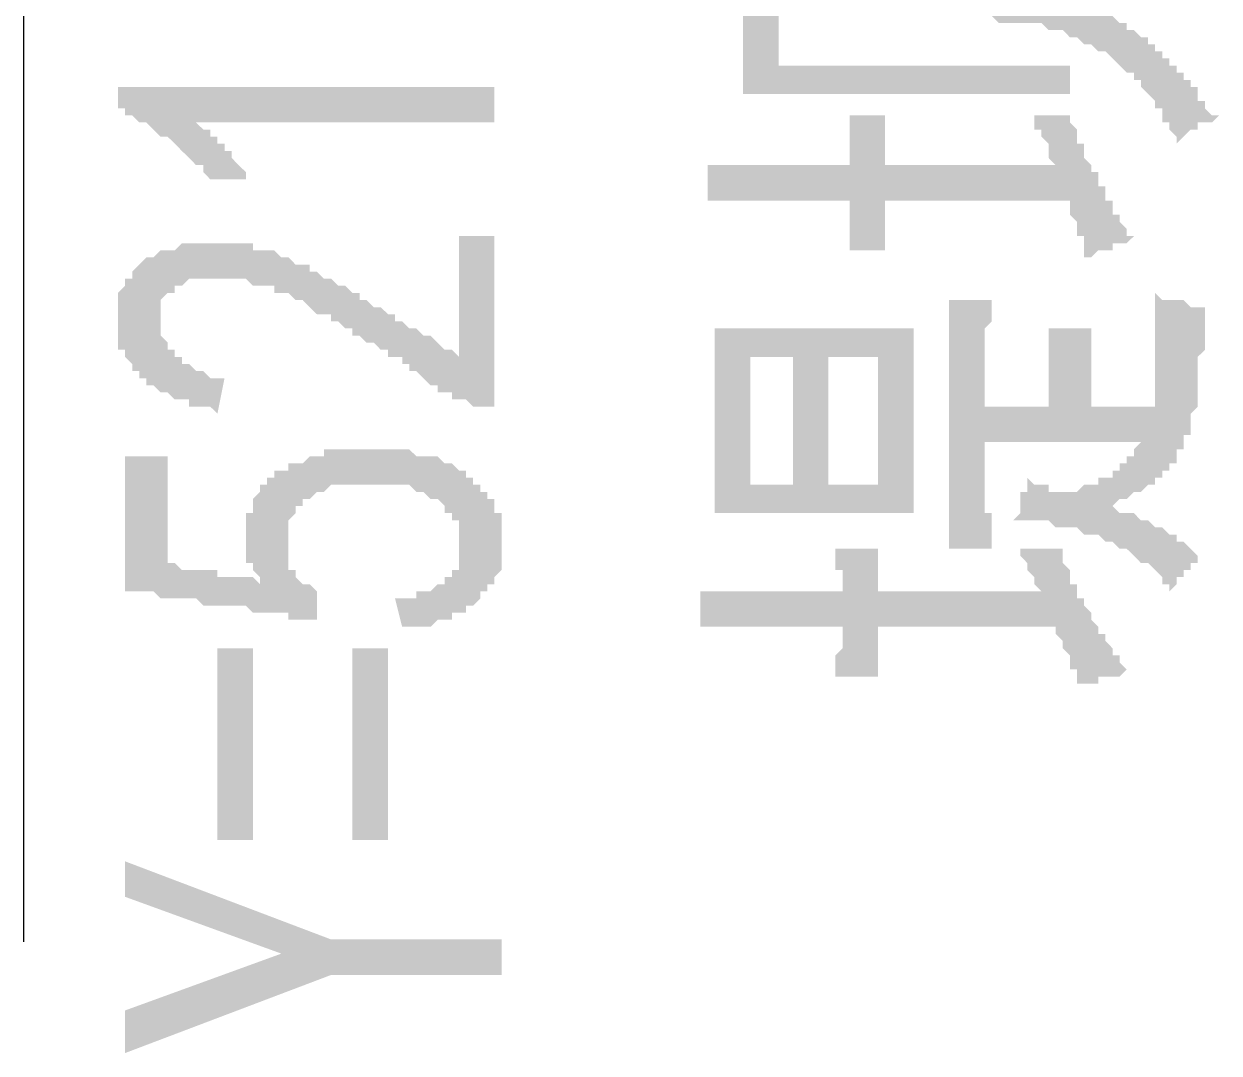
# Model space of a CAD drawing. Header units: millimetres. Extents: x 6156 to 7119, y 3162 to 3647.
# Drawn here: x 6789.96 to 6800.64, y 3467.26 to 3476.46 of the extents above; entities that cross this region are included whole.
import ezdxf

# ---------------------------------------------------------------- set-up
doc = ezdxf.new("R2010")
doc.units = ezdxf.units.MM
doc.layers.add('图层1', color=7, linetype='Continuous')

msp = doc.modelspace()

# ---------------------------------------------------------------- hatches: boundary and pattern name
at = {"layer": '图层1', "transparency": 33554559}
h = msp.add_hatch(color=256, dxfattribs=at)
h.paths.add_polyline_path([(6796.383, 3477.55), (6796.383, 3477.55), (6796.447, 3477.55), (6796.447, 3477.55), (6796.51, 3477.55), (6796.51, 3477.55), (6796.51, 3477.55), (6796.574, 3477.55), (6796.637, 3477.55), (6796.637, 3477.55), (6796.701, 3477.55), (6796.701, 3477.55), (6796.764, 3477.55), (6796.828, 3477.55), (6796.891, 3477.55), (6796.891, 3477.55), (6796.955, 3477.55), (6797.018, 3477.55), (6797.082, 3477.55), (6797.145, 3477.55), (6797.209, 3477.55), (6797.272, 3477.55), (6797.336, 3477.55), (6797.399, 3477.55), (6797.463, 3477.55), (6797.526, 3477.55), (6797.59, 3477.55), (6797.717, 3477.55), (6797.78, 3477.55), (6797.844, 3477.55), (6797.907, 3477.55), (6797.971, 3477.55), (6798.034, 3477.55), (6798.098, 3477.55), (6798.161, 3477.55), (6798.225, 3477.55), (6798.288, 3477.55), (6798.352, 3477.55), (6798.415, 3477.55), (6798.479, 3477.55), (6798.542, 3477.55), (6798.606, 3477.55), (6798.669, 3477.55), (6798.733, 3477.55), (6798.733, 3477.55), (6798.796, 3477.55), (6798.86, 3477.55), (6798.923, 3477.55), (6798.923, 3477.55), (6798.987, 3477.55), (6799.05, 3477.55), (6799.05, 3477.55), (6799.114, 3477.55), (6799.114, 3477.55), (6799.177, 3477.55), (6799.241, 3477.55), (6799.241, 3477.55), (6799.304, 3477.55), (6799.304, 3477.55), (6799.304, 3477.55), (6799.304, 3477.55), (6799.304, 3477.296), (6796.701, 3477.296), (6796.701, 3476.089), (6799.304, 3476.089), (6799.304, 3475.835), (6799.304, 3475.835), (6799.241, 3475.835), (6799.241, 3475.835), (6799.177, 3475.835), (6799.177, 3475.835), (6799.114, 3475.835), (6799.05, 3475.835), (6799.05, 3475.835), (6798.987, 3475.835), (6798.923, 3475.835), (6798.923, 3475.835), (6798.86, 3475.835), (6798.796, 3475.835), (6798.796, 3475.835), (6798.733, 3475.835), (6798.669, 3475.835), (6798.606, 3475.835), (6798.542, 3475.835), (6798.479, 3475.835), (6798.479, 3475.835), (6798.415, 3475.835), (6798.352, 3475.835), (6798.288, 3475.835), (6798.225, 3475.835), (6798.161, 3475.835), (6798.098, 3475.835), (6798.034, 3475.835), (6797.971, 3475.835), (6797.907, 3475.835), (6797.78, 3475.835), (6797.78, 3475.835), (6797.717, 3475.835), (6797.653, 3475.835), (6797.59, 3475.835), (6797.526, 3475.835), (6797.463, 3475.835), (6797.399, 3475.835), (6797.336, 3475.835), (6797.272, 3475.835), (6797.209, 3475.835), (6797.145, 3475.835), (6797.082, 3475.835), (6797.018, 3475.835), (6796.955, 3475.835), (6796.891, 3475.835), (6796.828, 3475.835), (6796.828, 3475.835), (6796.764, 3475.835), (6796.701, 3475.835), (6796.701, 3475.835), (6796.637, 3475.835), (6796.574, 3475.835), (6796.574, 3475.835), (6796.51, 3475.835), (6796.51, 3475.835), (6796.447, 3475.835), (6796.447, 3475.835), (6796.383, 3475.835), (6796.383, 3475.835), (6796.383, 3475.835), (6796.383, 3477.55)], flags=0)
h.paths.add_polyline_path([(6796.701, 3474.883), (6796.637, 3474.883), (6796.574, 3474.883), (6796.51, 3474.883), (6796.447, 3474.883), (6796.447, 3474.883), (6796.383, 3474.883), (6796.32, 3474.883), (6796.256, 3474.883), (6796.193, 3474.883), (6796.193, 3474.883), (6796.129, 3474.883), (6796.066, 3474.883), (6796.066, 3474.883), (6796.066, 3475.2), (6796.129, 3475.2), (6796.193, 3475.2), (6796.193, 3475.2), (6796.256, 3475.2), (6796.32, 3475.2), (6796.383, 3475.2), (6796.447, 3475.2), (6796.447, 3475.2), (6796.51, 3475.2), (6796.574, 3475.2), (6796.637, 3475.2), (6796.701, 3475.2), (6796.701, 3475.2), (6797.336, 3475.2), (6797.336, 3475.2), (6797.336, 3475.264), (6797.336, 3475.327), (6797.336, 3475.327), (6797.336, 3475.391), (6797.336, 3475.391), (6797.336, 3475.454), (6797.336, 3475.518), (6797.336, 3475.518), (6797.336, 3475.581), (6797.336, 3475.581), (6797.336, 3475.645), (6797.336, 3475.645), (6797.653, 3475.645), (6797.653, 3475.581), (6797.653, 3475.581), (6797.653, 3475.518), (6797.653, 3475.518), (6797.653, 3475.454), (6797.653, 3475.454), (6797.653, 3475.391), (6797.653, 3475.327), (6797.653, 3475.327), (6797.653, 3475.264), (6797.653, 3475.264), (6797.653, 3475.2), (6797.653, 3475.2), (6799.177, 3475.2), (6799.177, 3475.2), (6799.114, 3475.264), (6799.114, 3475.264), (6799.114, 3475.327), (6799.114, 3475.327), (6799.114, 3475.391), (6799.05, 3475.454), (6799.05, 3475.454), (6799.05, 3475.518), (6798.987, 3475.518), (6798.987, 3475.581), (6798.987, 3475.581), (6798.987, 3475.645), (6798.987, 3475.645), (6798.987, 3475.645), (6799.05, 3475.645), (6799.114, 3475.645), (6799.177, 3475.645), (6799.177, 3475.645), (6799.241, 3475.645), (6799.241, 3475.645), (6799.304, 3475.645), (6799.304, 3475.645), (6799.304, 3475.581), (6799.304, 3475.581), (6799.368, 3475.518), (6799.368, 3475.518), (6799.368, 3475.454), (6799.368, 3475.391), (6799.431, 3475.391), (6799.431, 3475.327), (6799.431, 3475.327), (6799.431, 3475.264), (6799.495, 3475.2), (6799.495, 3475.2), (6799.495, 3475.137), (6799.558, 3475.137), (6799.558, 3475.073), (6799.558, 3475.01), (6799.622, 3475.01), (6799.622, 3474.946), (6799.622, 3474.883), (6799.685, 3474.883), (6799.685, 3474.819), (6799.685, 3474.819), (6799.685, 3474.756), (6799.749, 3474.756), (6799.749, 3474.692), (6799.749, 3474.692), (6799.812, 3474.629), (6799.812, 3474.629), (6799.812, 3474.565), (6799.876, 3474.565), (6799.876, 3474.565), (6799.812, 3474.502), (6799.749, 3474.502), (6799.685, 3474.502), (6799.685, 3474.438), (6799.622, 3474.438), (6799.558, 3474.438), (6799.558, 3474.438), (6799.495, 3474.375), (6799.431, 3474.375), (6799.431, 3474.375), (6799.431, 3474.438), (6799.431, 3474.438), (6799.431, 3474.502), (6799.431, 3474.502), (6799.431, 3474.565), (6799.368, 3474.565), (6799.368, 3474.629), (6799.368, 3474.629), (6799.368, 3474.692), (6799.368, 3474.692), (6799.304, 3474.756), (6799.304, 3474.819), (6799.304, 3474.819), (6799.304, 3474.883), (6799.241, 3474.883), (6797.653, 3474.883), (6797.653, 3474.883), (6797.653, 3474.819), (6797.653, 3474.756), (6797.653, 3474.756), (6797.653, 3474.692), (6797.653, 3474.692), (6797.653, 3474.629), (6797.653, 3474.565), (6797.653, 3474.565), (6797.653, 3474.502), (6797.653, 3474.502), (6797.653, 3474.438), (6797.653, 3474.438), (6797.336, 3474.438), (6797.336, 3474.502), (6797.336, 3474.502), (6797.336, 3474.565), (6797.336, 3474.565), (6797.336, 3474.629), (6797.336, 3474.692), (6797.336, 3474.692), (6797.336, 3474.756), (6797.336, 3474.756), (6797.336, 3474.819), (6797.336, 3474.883), (6797.336, 3474.883), (6797.336, 3474.883)], flags=0)
h.paths.add_polyline_path([(6797.145, 3476.851), (6797.209, 3476.851), (6797.272, 3476.851), (6797.272, 3476.851), (6797.336, 3476.851), (6797.336, 3476.851), (6797.399, 3476.851), (6797.463, 3476.851), (6797.526, 3476.851), (6797.526, 3476.788), (6797.59, 3476.788), (6797.653, 3476.788), (6797.717, 3476.788), (6797.78, 3476.788), (6797.844, 3476.788), (6797.907, 3476.788), (6797.907, 3476.788), (6797.971, 3476.788), (6798.034, 3476.788), (6798.098, 3476.788), (6798.161, 3476.788), (6798.225, 3476.788), (6798.225, 3476.788), (6798.288, 3476.788), (6798.352, 3476.788), (6798.415, 3476.788), (6798.479, 3476.788), (6798.542, 3476.788), (6798.542, 3476.788), (6798.606, 3476.788), (6798.669, 3476.788), (6798.733, 3476.724), (6798.796, 3476.724), (6798.796, 3476.724), (6798.86, 3476.724), (6798.923, 3476.724), (6798.987, 3476.724), (6798.987, 3476.724), (6799.05, 3476.724), (6799.114, 3476.724), (6799.114, 3476.724), (6799.177, 3476.661), (6799.241, 3476.661), (6799.304, 3476.661), (6799.304, 3476.661), (6799.368, 3476.661), (6799.431, 3476.597), (6799.495, 3476.597), (6799.495, 3476.597), (6799.558, 3476.597), (6799.622, 3476.534), (6799.622, 3476.534), (6799.685, 3476.534), (6799.749, 3476.47), (6799.749, 3476.47), (6799.812, 3476.47), (6799.812, 3476.407), (6799.876, 3476.407), (6799.876, 3476.407), (6799.939, 3476.343), (6799.939, 3476.343), (6800.003, 3476.343), (6800.003, 3476.28), (6800.003, 3476.28), (6800.066, 3476.28), (6800.066, 3476.216), (6800.13, 3476.216), (6800.13, 3476.216), (6800.13, 3476.153), (6800.193, 3476.153), (6800.193, 3476.089), (6800.257, 3476.089), (6800.257, 3476.026), (6800.32, 3476.026), (6800.32, 3475.962), (6800.384, 3475.962), (6800.384, 3475.899), (6800.447, 3475.899), (6800.447, 3475.835), (6800.447, 3475.772), (6800.511, 3475.772), (6800.511, 3475.708), (6800.574, 3475.645), (6800.574, 3475.645), (6800.638, 3475.645), (6800.574, 3475.581), (6800.511, 3475.581), (6800.447, 3475.581), (6800.447, 3475.518), (6800.384, 3475.518), (6800.384, 3475.518), (6800.32, 3475.454), (6800.32, 3475.454), (6800.257, 3475.391), (6800.257, 3475.391), (6800.257, 3475.454), (6800.193, 3475.518), (6800.193, 3475.518), (6800.193, 3475.581), (6800.13, 3475.581), (6800.13, 3475.645), (6800.13, 3475.708), (6800.066, 3475.708), (6800.066, 3475.772), (6800.066, 3475.772), (6800.003, 3475.835), (6800.003, 3475.835), (6799.939, 3475.899), (6799.939, 3475.899), (6799.939, 3475.962), (6799.876, 3475.962), (6799.876, 3476.026), (6799.812, 3476.026), (6799.812, 3476.026), (6799.749, 3476.089), (6799.749, 3476.089), (6799.749, 3476.089), (6799.685, 3476.153), (6799.685, 3476.153), (6799.622, 3476.216), (6799.622, 3476.216), (6799.558, 3476.216), (6799.495, 3476.28), (6799.495, 3476.28), (6799.431, 3476.28), (6799.368, 3476.343), (6799.368, 3476.343), (6799.304, 3476.343), (6799.241, 3476.407), (6799.241, 3476.407), (6799.177, 3476.407), (6799.114, 3476.407), (6799.114, 3476.407), (6799.05, 3476.47), (6798.987, 3476.47), (6798.987, 3476.47), (6798.923, 3476.47), (6798.86, 3476.47), (6798.86, 3476.47), (6798.796, 3476.47), (6798.733, 3476.47), (6798.669, 3476.47), (6798.606, 3476.534), (6798.606, 3476.534), (6798.542, 3476.534), (6798.479, 3476.534), (6798.415, 3476.534), (6798.415, 3476.534), (6798.352, 3476.534), (6798.288, 3476.534), (6798.225, 3476.534), (6798.161, 3476.534), (6798.161, 3476.534), (6798.098, 3476.534), (6798.034, 3476.534), (6797.971, 3476.534), (6797.971, 3476.534), (6797.907, 3476.534), (6797.844, 3476.534), (6797.78, 3476.534), (6797.78, 3476.534), (6797.717, 3476.534), (6797.653, 3476.534), (6797.59, 3476.534), (6797.526, 3476.534), (6797.526, 3476.534), (6797.463, 3476.534), (6797.399, 3476.534), (6797.336, 3476.534), (6797.272, 3476.534), (6797.272, 3476.534), (6797.209, 3476.534), (6797.145, 3476.534), (6797.082, 3476.534), (6797.145, 3476.597), (6797.145, 3476.597), (6797.145, 3476.661), (6797.145, 3476.661), (6797.145, 3476.724), (6797.145, 3476.724), (6797.145, 3476.788), (6797.145, 3476.851), (6797.145, 3476.851)], flags=0)
h.paths.add_polyline_path([(6799.241, 3476.978), (6799.304, 3476.978), (6799.368, 3477.042), (6799.431, 3477.042), (6799.431, 3477.105), (6799.495, 3477.169), (6799.558, 3477.169), (6799.558, 3477.232), (6799.622, 3477.232), (6799.685, 3477.296), (6799.685, 3477.296), (6799.749, 3477.359), (6799.812, 3477.359), (6799.812, 3477.423), (6799.876, 3477.423), (6799.876, 3477.486), (6799.939, 3477.486), (6799.939, 3477.55), (6800.003, 3477.55), (6800.003, 3477.55), (6800.066, 3477.613), (6800.066, 3477.613), (6800.13, 3477.613), (6800.13, 3477.677), (6800.13, 3477.677), (6800.193, 3477.677), (6800.193, 3477.74), (6800.257, 3477.74), (6800.257, 3477.74), (6800.257, 3477.804), (6800.32, 3477.804), (6800.32, 3477.804), (6800.32, 3477.74), (6800.384, 3477.74), (6800.384, 3477.677), (6800.447, 3477.677), (6800.447, 3477.677), (6800.511, 3477.613), (6800.511, 3477.613), (6800.574, 3477.55), (6800.574, 3477.55), (6800.638, 3477.55), (6800.574, 3477.55), (6800.511, 3477.486), (6800.511, 3477.486), (6800.447, 3477.423), (6800.447, 3477.423), (6800.384, 3477.423), (6800.32, 3477.359), (6800.32, 3477.359), (6800.257, 3477.359), (6800.257, 3477.296), (6800.193, 3477.296), (6800.193, 3477.232), (6800.13, 3477.232), (6800.066, 3477.232), (6800.066, 3477.169), (6800.003, 3477.169), (6800.003, 3477.105), (6799.939, 3477.105), (6799.939, 3477.042), (6799.876, 3477.042), (6799.812, 3477.042), (6799.812, 3476.978), (6799.749, 3476.978), (6799.749, 3476.915), (6799.685, 3476.915), (6799.685, 3476.851), (6799.622, 3476.851), (6799.622, 3476.851), (6799.558, 3476.788), (6799.558, 3476.788), (6799.495, 3476.788), (6799.495, 3476.851), (6799.431, 3476.851), (6799.431, 3476.851), (6799.368, 3476.915), (6799.304, 3476.915), (6799.304, 3476.978), (6799.241, 3476.978)], flags=0)
for points in [[(6791.494, 3475.581), (6791.494, 3475.581), (6791.558, 3475.518), (6791.558, 3475.518), (6791.621, 3475.518), (6791.621, 3475.454), (6791.685, 3475.454), (6791.685, 3475.391), (6791.748, 3475.391), (6791.748, 3475.327), (6791.812, 3475.327), (6791.812, 3475.264), (6791.812, 3475.264), (6791.875, 3475.2), (6791.875, 3475.2), (6791.939, 3475.137), (6791.939, 3475.137), (6791.939, 3475.073), (6791.621, 3475.073), (6791.558, 3475.137), (6791.558, 3475.2), (6791.494, 3475.2), (6791.494, 3475.2), (6791.431, 3475.264), (6791.431, 3475.264), (6791.367, 3475.327), (6791.367, 3475.327), (6791.304, 3475.391), (6791.304, 3475.391), (6791.24, 3475.454), (6791.177, 3475.454), (6791.177, 3475.454), (6791.113, 3475.518), (6791.113, 3475.518), (6791.05, 3475.581), (6791.05, 3475.581), (6790.986, 3475.581), (6790.923, 3475.645), (6790.923, 3475.645), (6790.859, 3475.645), (6790.859, 3475.708), (6790.796, 3475.708), (6790.796, 3475.899), (6794.161, 3475.899), (6794.161, 3475.581)], [(6794.098, 3473.041), (6794.034, 3473.041), (6794.034, 3473.041), (6793.971, 3473.041), (6793.907, 3473.105), (6793.907, 3473.105), (6793.844, 3473.105), (6793.78, 3473.105), (6793.78, 3473.168), (6793.717, 3473.168), (6793.653, 3473.168), (6793.653, 3473.232), (6793.59, 3473.232), (6793.59, 3473.232), (6793.526, 3473.295), (6793.526, 3473.295), (6793.526, 3473.295), (6793.463, 3473.359), (6793.463, 3473.359), (6793.399, 3473.359), (6793.399, 3473.422), (6793.336, 3473.422), (6793.336, 3473.486), (6793.272, 3473.486), (6793.209, 3473.486), (6793.209, 3473.549), (6793.145, 3473.549), (6793.082, 3473.613), (6793.082, 3473.613), (6793.018, 3473.613), (6792.955, 3473.676), (6792.891, 3473.676), (6792.891, 3473.74), (6792.828, 3473.74), (6792.764, 3473.803), (6792.701, 3473.803), (6792.701, 3473.867), (6792.637, 3473.867), (6792.574, 3473.867), (6792.51, 3473.93), (6792.51, 3473.93), (6792.447, 3473.994), (6792.383, 3473.994), (6792.383, 3473.994), (6792.32, 3474.057), (6792.256, 3474.057), (6792.256, 3474.057), (6792.193, 3474.057), (6792.193, 3474.121), (6792.129, 3474.121), (6792.129, 3474.121), (6792.066, 3474.121), (6792.066, 3474.121), (6792.002, 3474.121), (6791.939, 3474.184), (6791.875, 3474.184), (6791.875, 3474.184), (6791.812, 3474.184), (6791.748, 3474.184), (6791.685, 3474.184), (6791.685, 3474.184), (6791.621, 3474.184), (6791.621, 3474.184), (6791.558, 3474.184), (6791.494, 3474.184), (6791.431, 3474.184), (6791.431, 3474.184), (6791.367, 3474.121), (6791.304, 3474.121), (6791.304, 3474.057), (6791.24, 3474.057), (6791.24, 3474.057), (6791.24, 3474.057), (6791.177, 3473.994), (6791.177, 3473.93), (6791.177, 3473.93), (6791.177, 3473.867), (6791.177, 3473.867), (6791.177, 3473.803), (6791.177, 3473.803), (6791.177, 3473.74), (6791.177, 3473.74), (6791.177, 3473.676), (6791.177, 3473.676), (6791.24, 3473.613), (6791.24, 3473.613), (6791.24, 3473.549), (6791.304, 3473.549), (6791.304, 3473.486), (6791.367, 3473.486), (6791.367, 3473.422), (6791.431, 3473.422), (6791.431, 3473.422), (6791.494, 3473.359), (6791.494, 3473.359), (6791.558, 3473.359), (6791.621, 3473.295), (6791.685, 3473.295), (6791.685, 3473.295), (6791.748, 3473.295), (6791.685, 3472.978), (6791.621, 3473.041), (6791.558, 3473.041), (6791.494, 3473.041), (6791.431, 3473.041), (6791.431, 3473.105), (6791.367, 3473.105), (6791.304, 3473.105), (6791.304, 3473.105), (6791.24, 3473.168), (6791.177, 3473.168), (6791.177, 3473.168), (6791.113, 3473.232), (6791.113, 3473.232), (6791.05, 3473.232), (6791.05, 3473.295), (6790.986, 3473.295), (6790.986, 3473.295), (6790.986, 3473.359), (6790.923, 3473.359), (6790.923, 3473.422), (6790.923, 3473.422), (6790.859, 3473.486), (6790.859, 3473.486), (6790.859, 3473.549), (6790.796, 3473.549), (6790.796, 3473.613), (6790.796, 3473.613), (6790.796, 3473.676), (6790.796, 3473.74), (6790.796, 3473.74), (6790.796, 3473.803), (6790.796, 3473.803), (6790.796, 3473.867), (6790.796, 3473.867), (6790.796, 3473.93), (6790.796, 3473.994), (6790.796, 3473.994), (6790.796, 3473.994), (6790.796, 3474.057), (6790.796, 3474.057), (6790.859, 3474.121), (6790.859, 3474.121), (6790.859, 3474.184), (6790.923, 3474.184), (6790.923, 3474.248), (6790.923, 3474.248), (6790.923, 3474.248), (6790.986, 3474.311), (6790.986, 3474.311), (6791.05, 3474.375), (6791.113, 3474.375), (6791.113, 3474.375), (6791.177, 3474.438), (6791.24, 3474.438), (6791.24, 3474.438), (6791.304, 3474.438), (6791.367, 3474.502), (6791.367, 3474.502), (6791.431, 3474.502), (6791.494, 3474.502), (6791.558, 3474.502), (6791.558, 3474.502), (6791.621, 3474.502), (6791.685, 3474.502), (6791.748, 3474.502), (6791.748, 3474.502), (6791.812, 3474.502), (6791.875, 3474.502), (6791.875, 3474.502), (6791.939, 3474.502), (6792.002, 3474.502), (6792.002, 3474.438), (6792.066, 3474.438), (6792.129, 3474.438), (6792.129, 3474.438), (6792.193, 3474.438), (6792.256, 3474.375), (6792.32, 3474.375), (6792.32, 3474.375), (6792.383, 3474.311), (6792.447, 3474.311), (6792.51, 3474.311), (6792.51, 3474.248), (6792.51, 3474.248), (6792.574, 3474.248), (6792.574, 3474.248), (6792.574, 3474.248), (6792.637, 3474.184), (6792.637, 3474.184), (6792.701, 3474.184), (6792.701, 3474.184), (6792.764, 3474.121), (6792.764, 3474.121), (6792.828, 3474.121), (6792.891, 3474.057), (6792.891, 3474.057), (6792.955, 3474.057), (6792.955, 3473.994), (6793.018, 3473.994), (6793.018, 3473.994), (6793.082, 3473.93), (6793.145, 3473.93), (6793.145, 3473.93), (6793.209, 3473.867), (6793.272, 3473.867), (6793.272, 3473.803), (6793.336, 3473.803), (6793.399, 3473.74), (6793.463, 3473.74), (6793.463, 3473.74), (6793.526, 3473.676), (6793.59, 3473.676), (6793.653, 3473.613), (6793.653, 3473.613), (6793.717, 3473.549), (6793.78, 3473.549), (6793.844, 3473.486), (6793.844, 3473.486), (6793.844, 3474.565), (6794.161, 3474.565), (6794.161, 3473.041)], [(6793.272, 3471.327), (6793.336, 3471.327), (6793.399, 3471.327), (6793.463, 3471.327), (6793.463, 3471.39), (6793.526, 3471.39), (6793.59, 3471.39), (6793.653, 3471.454), (6793.653, 3471.454), (6793.717, 3471.454), (6793.717, 3471.517), (6793.78, 3471.517), (6793.78, 3471.517), (6793.78, 3471.581), (6793.843, 3471.581), (6793.843, 3471.644), (6793.843, 3471.644), (6793.843, 3471.644), (6793.843, 3471.708), (6793.843, 3471.771), (6793.843, 3471.771), (6793.843, 3471.835), (6793.843, 3471.898), (6793.843, 3471.898), (6793.843, 3471.962), (6793.843, 3471.962), (6793.843, 3472.025), (6793.78, 3472.025), (6793.78, 3472.089), (6793.78, 3472.089), (6793.717, 3472.089), (6793.717, 3472.152), (6793.717, 3472.152), (6793.653, 3472.216), (6793.59, 3472.216), (6793.59, 3472.216), (6793.526, 3472.279), (6793.463, 3472.279), (6793.463, 3472.279), (6793.463, 3472.279), (6793.399, 3472.343), (6793.336, 3472.343), (6793.336, 3472.343), (6793.272, 3472.343), (6793.209, 3472.343), (6793.145, 3472.343), (6793.082, 3472.343), (6793.082, 3472.343), (6793.018, 3472.343), (6793.018, 3472.343), (6792.955, 3472.343), (6792.891, 3472.343), (6792.828, 3472.343), (6792.764, 3472.343), (6792.764, 3472.343), (6792.701, 3472.343), (6792.637, 3472.279), (6792.574, 3472.279), (6792.574, 3472.279), (6792.574, 3472.279), (6792.51, 3472.216), (6792.447, 3472.216), (6792.447, 3472.152), (6792.383, 3472.152), (6792.383, 3472.089), (6792.383, 3472.089), (6792.32, 3472.025), (6792.32, 3472.025), (6792.32, 3472.025), (6792.32, 3471.962), (6792.32, 3471.962), (6792.32, 3471.898), (6792.32, 3471.898), (6792.32, 3471.835), (6792.32, 3471.771), (6792.32, 3471.771), (6792.32, 3471.708), (6792.32, 3471.708), (6792.32, 3471.644), (6792.32, 3471.581), (6792.383, 3471.581), (6792.383, 3471.517), (6792.383, 3471.517), (6792.447, 3471.454), (6792.447, 3471.454), (6792.51, 3471.454), (6792.574, 3471.39), (6792.574, 3471.39), (6792.574, 3471.39), (6792.574, 3471.136), (6792.574, 3471.136), (6792.51, 3471.136), (6792.51, 3471.136), (6792.51, 3471.136), (6792.51, 3471.136), (6792.447, 3471.136), (6792.447, 3471.136), (6792.447, 3471.136), (6792.383, 3471.136), (6792.383, 3471.136), (6792.32, 3471.136), (6792.32, 3471.2), (6792.256, 3471.2), (6792.193, 3471.2), (6792.193, 3471.2), (6792.129, 3471.2), (6792.066, 3471.2), (6792.066, 3471.2), (6792.002, 3471.2), (6791.939, 3471.263), (6791.875, 3471.263), (6791.812, 3471.263), (6791.748, 3471.263), (6791.685, 3471.263), (6791.621, 3471.263), (6791.558, 3471.263), (6791.494, 3471.327), (6791.431, 3471.327), (6791.304, 3471.327), (6791.24, 3471.327), (6791.177, 3471.327), (6791.113, 3471.39), (6790.986, 3471.39), (6790.923, 3471.39), (6790.859, 3471.39), (6790.859, 3472.597), (6791.24, 3472.597), (6791.24, 3471.644), (6791.304, 3471.644), (6791.367, 3471.581), (6791.367, 3471.581), (6791.431, 3471.581), (6791.494, 3471.581), (6791.558, 3471.581), (6791.621, 3471.581), (6791.685, 3471.581), (6791.685, 3471.517), (6791.748, 3471.517), (6791.812, 3471.517), (6791.875, 3471.517), (6791.875, 3471.517), (6791.939, 3471.517), (6792.002, 3471.517), (6792.002, 3471.517), (6792.066, 3471.454), (6792.066, 3471.454), (6792.066, 3471.517), (6792.002, 3471.581), (6792.002, 3471.581), (6792.002, 3471.644), (6791.939, 3471.644), (6791.939, 3471.708), (6791.939, 3471.708), (6791.939, 3471.771), (6791.939, 3471.835), (6791.939, 3471.835), (6791.939, 3471.898), (6791.939, 3471.898), (6791.939, 3471.898), (6791.939, 3471.962), (6791.939, 3472.025), (6791.939, 3472.025), (6791.939, 3472.089), (6792.002, 3472.089), (6792.002, 3472.152), (6792.002, 3472.152), (6792.002, 3472.216), (6792.066, 3472.279), (6792.066, 3472.279), (6792.066, 3472.279), (6792.066, 3472.343), (6792.129, 3472.343), (6792.129, 3472.406), (6792.193, 3472.406), (6792.193, 3472.47), (6792.256, 3472.47), (6792.32, 3472.47), (6792.32, 3472.533), (6792.32, 3472.533), (6792.383, 3472.533), (6792.447, 3472.533), (6792.51, 3472.597), (6792.51, 3472.597), (6792.574, 3472.597), (6792.637, 3472.597), (6792.637, 3472.66), (6792.701, 3472.66), (6792.701, 3472.66), (6792.764, 3472.66), (6792.828, 3472.66), (6792.828, 3472.66), (6792.891, 3472.66), (6792.955, 3472.66), (6793.018, 3472.66), (6793.082, 3472.66), (6793.082, 3472.66), (6793.145, 3472.66), (6793.145, 3472.66), (6793.209, 3472.66), (6793.272, 3472.66), (6793.336, 3472.66), (6793.399, 3472.66), (6793.399, 3472.66), (6793.463, 3472.597), (6793.526, 3472.597), (6793.59, 3472.597), (6793.59, 3472.597), (6793.653, 3472.597), (6793.717, 3472.533), (6793.78, 3472.533), (6793.78, 3472.533), (6793.843, 3472.47), (6793.843, 3472.47), (6793.907, 3472.47), (6793.907, 3472.406), (6793.907, 3472.406), (6793.97, 3472.406), (6793.97, 3472.343), (6794.034, 3472.343), (6794.034, 3472.279), (6794.097, 3472.279), (6794.097, 3472.216), (6794.161, 3472.216), (6794.161, 3472.152), (6794.161, 3472.152), (6794.161, 3472.089), (6794.224, 3472.089), (6794.224, 3472.025), (6794.224, 3472.025), (6794.224, 3471.962), (6794.224, 3471.962), (6794.224, 3471.898), (6794.224, 3471.835), (6794.224, 3471.835), (6794.224, 3471.771), (6794.224, 3471.771), (6794.224, 3471.708), (6794.224, 3471.644), (6794.224, 3471.644), (6794.224, 3471.581), (6794.224, 3471.581), (6794.161, 3471.517), (6794.161, 3471.517), (6794.161, 3471.454), (6794.097, 3471.454), (6794.097, 3471.39), (6794.034, 3471.39), (6794.034, 3471.327), (6794.034, 3471.327), (6794.034, 3471.327), (6793.97, 3471.263), (6793.97, 3471.263), (6793.907, 3471.263), (6793.907, 3471.2), (6793.843, 3471.2), (6793.78, 3471.2), (6793.78, 3471.136), (6793.717, 3471.136), (6793.653, 3471.136), (6793.653, 3471.136), (6793.59, 3471.073), (6793.526, 3471.073), (6793.463, 3471.073), (6793.399, 3471.073), (6793.336, 3471.073)], [(6790.859, 3468.977), (6792.7, 3468.279), (6794.224, 3468.279), (6794.224, 3467.961), (6792.7, 3467.961), (6790.859, 3467.263), (6790.859, 3467.644), (6792.256, 3468.152), (6792.256, 3468.152), (6790.859, 3468.66)]]:
    msp.add_hatch(color=256, dxfattribs=at).paths.add_polyline_path(points)
h = msp.add_hatch(color=256, dxfattribs=at)
h.paths.add_polyline_path([(6796.129, 3473.74), (6796.129, 3473.74), (6796.193, 3473.74), (6796.256, 3473.74), (6796.256, 3473.74), (6796.32, 3473.74), (6796.383, 3473.74), (6796.383, 3473.74), (6796.447, 3473.74), (6796.51, 3473.74), (6796.574, 3473.74), (6796.637, 3473.74), (6796.637, 3473.74), (6796.701, 3473.74), (6796.764, 3473.74), (6796.828, 3473.74), (6796.891, 3473.74), (6796.955, 3473.74), (6797.018, 3473.74), (6797.082, 3473.74), (6797.145, 3473.74), (6797.209, 3473.74), (6797.272, 3473.74), (6797.336, 3473.74), (6797.399, 3473.74), (6797.463, 3473.74), (6797.463, 3473.74), (6797.526, 3473.74), (6797.59, 3473.74), (6797.653, 3473.74), (6797.653, 3473.74), (6797.717, 3473.74), (6797.78, 3473.74), (6797.78, 3473.74), (6797.844, 3473.74), (6797.844, 3473.74), (6797.907, 3473.74), (6797.907, 3472.089), (6797.844, 3472.089), (6797.844, 3472.089), (6797.78, 3472.089), (6797.717, 3472.089), (6797.717, 3472.089), (6797.653, 3472.089), (6797.59, 3472.089), (6797.59, 3472.089), (6797.526, 3472.089), (6797.463, 3472.089), (6797.399, 3472.089), (6797.336, 3472.089), (6797.272, 3472.089), (6797.209, 3472.089), (6797.209, 3472.089), (6797.145, 3472.089), (6797.082, 3472.089), (6797.018, 3472.089), (6796.955, 3472.089), (6796.891, 3472.089), (6796.828, 3472.089), (6796.764, 3472.089), (6796.701, 3472.089), (6796.637, 3472.089), (6796.574, 3472.089), (6796.51, 3472.089), (6796.447, 3472.089), (6796.447, 3472.089), (6796.383, 3472.089), (6796.32, 3472.089), (6796.32, 3472.089), (6796.256, 3472.089), (6796.193, 3472.089), (6796.193, 3472.089), (6796.129, 3472.089), (6796.129, 3472.089), (6796.129, 3473.74)], flags=0)
h.paths.add_polyline_path([(6798.225, 3471.771), (6798.225, 3471.835), (6798.225, 3471.835), (6798.225, 3471.898), (6798.225, 3471.898), (6798.225, 3471.962), (6798.225, 3472.025), (6798.225, 3472.025), (6798.225, 3472.089), (6798.225, 3472.089), (6798.225, 3472.152), (6798.225, 3472.216), (6798.225, 3472.216), (6798.225, 3472.279), (6798.225, 3472.279), (6798.225, 3472.343), (6798.225, 3472.406), (6798.225, 3472.406), (6798.225, 3473.486), (6798.225, 3473.549), (6798.225, 3473.549), (6798.225, 3473.613), (6798.225, 3473.676), (6798.225, 3473.676), (6798.225, 3473.74), (6798.225, 3473.803), (6798.225, 3473.803), (6798.225, 3473.867), (6798.225, 3473.867), (6798.225, 3473.93), (6798.225, 3473.93), (6798.225, 3473.994), (6798.225, 3473.994), (6798.606, 3473.994), (6798.606, 3473.994), (6798.606, 3473.93), (6798.606, 3473.93), (6798.606, 3473.867), (6798.606, 3473.867), (6798.606, 3473.803), (6798.542, 3473.74), (6798.542, 3473.74), (6798.542, 3473.676), (6798.542, 3473.676), (6798.542, 3473.613), (6798.542, 3473.549), (6798.542, 3473.486), (6798.542, 3473.486), (6798.542, 3473.041), (6799.114, 3473.041), (6799.114, 3473.295), (6799.114, 3473.295), (6799.114, 3473.359), (6799.114, 3473.359), (6799.114, 3473.422), (6799.114, 3473.422), (6799.114, 3473.486), (6799.114, 3473.549), (6799.114, 3473.549), (6799.114, 3473.613), (6799.114, 3473.613), (6799.114, 3473.676), (6799.114, 3473.74), (6799.114, 3473.74), (6799.495, 3473.74), (6799.495, 3473.676), (6799.495, 3473.676), (6799.495, 3473.613), (6799.495, 3473.613), (6799.495, 3473.549), (6799.495, 3473.486), (6799.495, 3473.486), (6799.495, 3473.422), (6799.495, 3473.422), (6799.495, 3473.359), (6799.495, 3473.295), (6799.495, 3473.295), (6799.495, 3473.295), (6799.495, 3473.041), (6800.066, 3473.041), (6800.066, 3473.041), (6800.066, 3473.105), (6800.066, 3473.105), (6800.066, 3473.168), (6800.066, 3473.232), (6800.066, 3473.232), (6800.066, 3473.295), (6800.066, 3473.295), (6800.066, 3473.359), (6800.066, 3473.359), (6800.066, 3473.422), (6800.066, 3473.422), (6800.066, 3473.422), (6800.066, 3473.486), (6800.066, 3473.486), (6800.066, 3473.549), (6800.066, 3473.549), (6800.066, 3473.613), (6800.066, 3473.676), (6800.066, 3473.676), (6800.066, 3473.74), (6800.066, 3473.74), (6800.066, 3473.803), (6800.066, 3473.867), (6800.066, 3473.93), (6800.066, 3473.93), (6800.066, 3473.994), (6800.066, 3474.057), (6800.066, 3474.057), (6800.066, 3474.057), (6800.13, 3473.994), (6800.193, 3473.994), (6800.193, 3473.994), (6800.257, 3473.994), (6800.32, 3473.994), (6800.384, 3473.93), (6800.384, 3473.93), (6800.447, 3473.93), (6800.511, 3473.93), (6800.511, 3473.867), (6800.511, 3473.867), (6800.511, 3473.803), (6800.511, 3473.74), (6800.511, 3473.74), (6800.511, 3473.676), (6800.511, 3473.613), (6800.511, 3473.613), (6800.511, 3473.549), (6800.447, 3473.486), (6800.447, 3473.486), (6800.447, 3473.422), (6800.447, 3473.422), (6800.447, 3473.359), (6800.447, 3473.359), (6800.447, 3473.295), (6800.447, 3473.232), (6800.447, 3473.232), (6800.447, 3473.168), (6800.447, 3473.168), (6800.447, 3473.168), (6800.447, 3473.105), (6800.447, 3473.105), (6800.447, 3473.041), (6800.384, 3472.978), (6800.384, 3472.978), (6800.384, 3472.914), (6800.384, 3472.851), (6800.384, 3472.851), (6800.384, 3472.787), (6800.32, 3472.787), (6800.32, 3472.724), (6800.32, 3472.724), (6800.32, 3472.66), (6800.257, 3472.66), (6800.257, 3472.597), (6800.257, 3472.597), (6800.257, 3472.533), (6800.193, 3472.533), (6800.193, 3472.47), (6800.13, 3472.47), (6800.13, 3472.406), (6800.066, 3472.406), (6800.066, 3472.343), (6800.003, 3472.343), (6800.003, 3472.343), (6799.939, 3472.279), (6799.939, 3472.279), (6799.876, 3472.279), (6799.812, 3472.216), (6799.812, 3472.216), (6799.749, 3472.216), (6799.685, 3472.152), (6799.685, 3472.152), (6799.685, 3472.152), (6799.685, 3472.152), (6799.749, 3472.089), (6799.812, 3472.089), (6799.812, 3472.089), (6799.876, 3472.089), (6799.939, 3472.025), (6799.939, 3472.025), (6800.003, 3472.025), (6800.066, 3471.962), (6800.066, 3471.962), (6800.066, 3471.962), (6800.13, 3471.962), (6800.193, 3471.898), (6800.193, 3471.898), (6800.257, 3471.898), (6800.257, 3471.835), (6800.32, 3471.835), (6800.384, 3471.771), (6800.384, 3471.771), (6800.447, 3471.708), (6800.511, 3471.708), (6800.511, 3471.708), (6800.447, 3471.708), (6800.447, 3471.644), (6800.384, 3471.644), (6800.384, 3471.581), (6800.32, 3471.581), (6800.32, 3471.517), (6800.257, 3471.517), (6800.257, 3471.454), (6800.257, 3471.454), (6800.193, 3471.39), (6800.193, 3471.454), (6800.13, 3471.454), (6800.13, 3471.517), (6800.13, 3471.517), (6800.066, 3471.581), (6800.066, 3471.581), (6800.003, 3471.644), (6799.939, 3471.644), (6799.939, 3471.644), (6799.876, 3471.708), (6799.876, 3471.708), (6799.812, 3471.771), (6799.812, 3471.771), (6799.749, 3471.771), (6799.685, 3471.835), (6799.685, 3471.835), (6799.622, 3471.835), (6799.622, 3471.835), (6799.558, 3471.898), (6799.495, 3471.898), (6799.495, 3471.898), (6799.431, 3471.898), (6799.368, 3471.962), (6799.368, 3471.962), (6799.304, 3471.962), (6799.241, 3471.962), (6799.241, 3471.962), (6799.177, 3471.962), (6799.114, 3472.025), (6799.05, 3472.025), (6798.987, 3472.025), (6798.987, 3472.025), (6798.923, 3472.025), (6798.86, 3472.025), (6798.796, 3472.025), (6798.86, 3472.089), (6798.86, 3472.089), (6798.86, 3472.152), (6798.86, 3472.152), (6798.86, 3472.216), (6798.86, 3472.279), (6798.923, 3472.279), (6798.923, 3472.343), (6798.923, 3472.343), (6798.923, 3472.406), (6798.987, 3472.343), (6798.987, 3472.343), (6799.05, 3472.343), (6799.114, 3472.343), (6799.114, 3472.279), (6799.177, 3472.279), (6799.241, 3472.279), (6799.304, 3472.279), (6799.304, 3472.279), (6799.368, 3472.279), (6799.431, 3472.343), (6799.431, 3472.343), (6799.495, 3472.343), (6799.558, 3472.343), (6799.558, 3472.406), (6799.622, 3472.406), (6799.685, 3472.406), (6799.685, 3472.47), (6799.685, 3472.47), (6799.749, 3472.47), (6799.749, 3472.533), (6799.812, 3472.533), (6799.812, 3472.597), (6799.876, 3472.597), (6799.876, 3472.66), (6799.876, 3472.66), (6799.939, 3472.724), (6799.939, 3472.724), (6799.939, 3472.724), (6798.542, 3472.724), (6798.542, 3472.406), (6798.542, 3472.343), (6798.542, 3472.343), (6798.542, 3472.279), (6798.542, 3472.279), (6798.542, 3472.216), (6798.542, 3472.152), (6798.542, 3472.152), (6798.542, 3472.089), (6798.606, 3472.089), (6798.606, 3472.025), (6798.606, 3471.962), (6798.606, 3471.962), (6798.606, 3471.898), (6798.606, 3471.898), (6798.606, 3471.835), (6798.606, 3471.771), (6798.606, 3471.771)], flags=0)
h.paths.add_polyline_path([(6796.002, 3471.39), (6796.066, 3471.39), (6796.129, 3471.39), (6796.193, 3471.39), (6796.256, 3471.39), (6796.256, 3471.39), (6796.32, 3471.39), (6796.32, 3471.39), (6797.272, 3471.39), (6797.272, 3471.39), (6797.272, 3471.454), (6797.272, 3471.517), (6797.272, 3471.517), (6797.272, 3471.581), (6797.209, 3471.581), (6797.209, 3471.644), (6797.209, 3471.708), (6797.209, 3471.708), (6797.209, 3471.771), (6797.209, 3471.771), (6797.209, 3471.771), (6797.59, 3471.771), (6797.59, 3471.771), (6797.59, 3471.708), (6797.59, 3471.708), (6797.59, 3471.644), (6797.59, 3471.644), (6797.59, 3471.581), (6797.59, 3471.517), (6797.59, 3471.517), (6797.59, 3471.454), (6797.59, 3471.454), (6797.59, 3471.39), (6797.59, 3471.39), (6799.05, 3471.39), (6799.05, 3471.39), (6798.987, 3471.454), (6798.987, 3471.454), (6798.987, 3471.517), (6798.987, 3471.517), (6798.923, 3471.581), (6798.923, 3471.581), (6798.923, 3471.644), (6798.86, 3471.708), (6798.86, 3471.708), (6798.86, 3471.771), (6798.86, 3471.771), (6798.86, 3471.771), (6798.923, 3471.771), (6798.987, 3471.771), (6799.05, 3471.771), (6799.114, 3471.771), (6799.114, 3471.771), (6799.177, 3471.771), (6799.241, 3471.771), (6799.241, 3471.771), (6799.241, 3471.708), (6799.241, 3471.708), (6799.241, 3471.708), (6799.241, 3471.644), (6799.241, 3471.644), (6799.304, 3471.581), (6799.304, 3471.517), (6799.304, 3471.517), (6799.304, 3471.454), (6799.368, 3471.454), (6799.368, 3471.39), (6799.368, 3471.327), (6799.431, 3471.327), (6799.431, 3471.263), (6799.495, 3471.2), (6799.495, 3471.2), (6799.495, 3471.136), (6799.558, 3471.073), (6799.558, 3471.009), (6799.622, 3471.009), (6799.622, 3470.946), (6799.622, 3470.946), (6799.685, 3470.882), (6799.685, 3470.882), (6799.685, 3470.819), (6799.749, 3470.819), (6799.749, 3470.755), (6799.749, 3470.755), (6799.812, 3470.692), (6799.812, 3470.692), (6799.812, 3470.692), (6799.812, 3470.692), (6799.749, 3470.628), (6799.749, 3470.628), (6799.685, 3470.628), (6799.622, 3470.628), (6799.558, 3470.628), (6799.558, 3470.565), (6799.495, 3470.565), (6799.431, 3470.565), (6799.368, 3470.565), (6799.368, 3470.565), (6799.368, 3470.565), (6799.368, 3470.628), (6799.368, 3470.628), (6799.368, 3470.692), (6799.304, 3470.692), (6799.304, 3470.755), (6799.304, 3470.819), (6799.304, 3470.819), (6799.304, 3470.819), (6799.241, 3470.882), (6799.241, 3470.946), (6799.241, 3470.946), (6799.177, 3471.009), (6799.177, 3471.009), (6799.177, 3471.073), (6799.177, 3471.073), (6797.59, 3471.073), (6797.59, 3471.073), (6797.59, 3471.009), (6797.59, 3470.946), (6797.59, 3470.946), (6797.59, 3470.882), (6797.59, 3470.819), (6797.59, 3470.819), (6797.59, 3470.755), (6797.59, 3470.755), (6797.59, 3470.692), (6797.59, 3470.692), (6797.59, 3470.628), (6797.59, 3470.628), (6797.209, 3470.628), (6797.209, 3470.628), (6797.209, 3470.692), (6797.209, 3470.692), (6797.209, 3470.755), (6797.209, 3470.755), (6797.209, 3470.819), (6797.272, 3470.882), (6797.272, 3470.882), (6797.272, 3470.946), (6797.272, 3470.946), (6797.272, 3471.009), (6797.272, 3471.073), (6797.272, 3471.073), (6796.447, 3471.073), (6796.383, 3471.073), (6796.32, 3471.073), (6796.32, 3471.073), (6796.256, 3471.073), (6796.193, 3471.073), (6796.129, 3471.073), (6796.129, 3471.073), (6796.066, 3471.073), (6796.002, 3471.073), (6796.002, 3471.073), (6796.002, 3471.39)], flags=0)
h.paths.add_polyline_path([(6797.59, 3473.486), (6797.145, 3473.486), (6797.145, 3472.343), (6797.59, 3472.343)], flags=0)
h.paths.add_polyline_path([(6796.828, 3473.486), (6796.447, 3473.486), (6796.447, 3472.343), (6796.828, 3472.343)], flags=0)

# ---------------------------------------------------------------- linework, layer by layer
at = {"layer": '图层1', "lineweight": -3}
msp.add_line((6789.955, 3468.256), (6789.955, 3494.796), dxfattribs=at)
at = {"layer": '图层1', "lineweight": -3, "transparency": 33554559}
for points in [[(6792.002, 3470.882), (6792.002, 3469.168), (6791.685, 3470.882), (6791.685, 3469.168)], [(6793.208, 3470.882), (6793.208, 3469.168), (6792.891, 3470.882), (6792.891, 3469.168)]]:
    msp.add_solid(points, dxfattribs=at)

doc.saveas('drawing.dxf')
